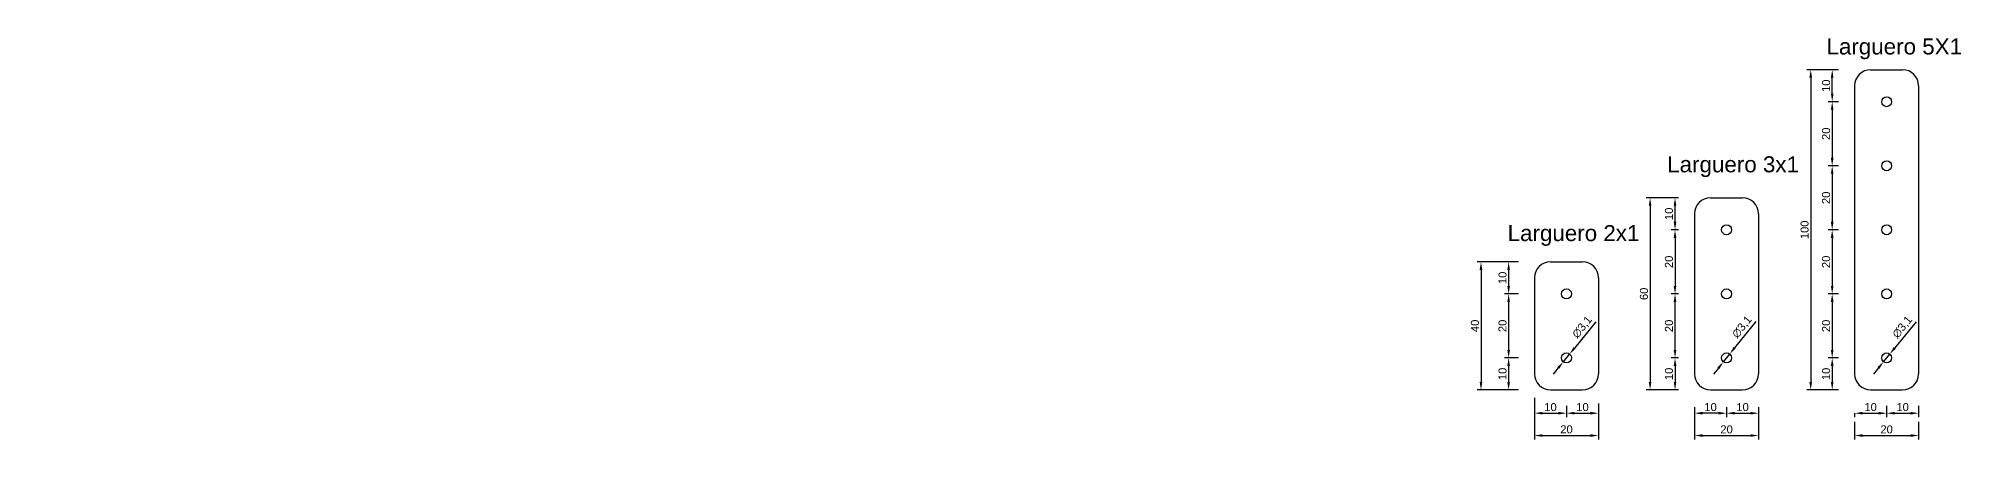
# Model space of a CAD drawing. Header units: millimetres. Extents: x 0 to 38330, y 46759 to 46987.
# Drawn here: x 36535 to 37136, y 46759 to 46885 of the extents above; entities that cross this region are included whole.
import ezdxf

# ---------------------------------------------------------------- set-up
doc = ezdxf.new("R2010")
doc.units = ezdxf.units.MM
doc.linetypes.add('ACAD_ISO02W100', pattern=[15, 12, -3])
doc.layers.add('Chequeado', color=140, linetype='ACAD_ISO02W100')
doc.layers.add('Cota', color=50, linetype='Continuous')
doc.styles.get("Standard").update_dxf_attribs({"font": 'arial.ttf'})
doc.dimstyles.new('ISO-25', dxfattribs={"dimtxt": 2.5, "dimasz": 2.5, "dimexe": 1.25, "dimexo": 15, "dimtad": 1, "dimtxsty": 'Standard', "dimcen": 2.5, "dimclrd": 256, "dimclrt": 256, "dimadec": 0, "dimazin": 0, "dimtfac": 1, "dimtmove": 0, "dimatfit": 3, "dimfxl": 10, "dimfxlon": 1, "dimtfillclr": 256, "dimlwd": -1, "dimarcsym": 0})

# ---------------------------------------------------------------- blocks, each defined once
blk = doc.blocks.new('*D42')
at = {"layer": 'Cota', "color": 0, "lineweight": -2, "transparency": 16777216}
for p, q in [((36997.31, 46814.74), (36992.99, 46814.74)), ((36997.31, 46804.74), (36992.99, 46804.74))]:
    blk.add_line(p, q, dxfattribs=at)
at = {"layer": 'Cota', "transparency": 16777216}
blk.add_line((36994.24, 46812.24), (36994.24, 46807.24), dxfattribs=at)
for points in [[(36993.82, 46812.24), (36994.65, 46812.24), (36994.24, 46814.74)], [(36993.82, 46807.24), (36994.65, 46807.24), (36994.24, 46804.74)]]:
    blk.add_solid(points, dxfattribs=at)
at = {"layer": 'Defpoints', "color": 0, "transparency": 16777216}
for p in [(37012.31, 46814.74), (36994.24, 46804.74), (37012.31, 46804.74)]:
    blk.add_point(p, dxfattribs=at)
at = {"layer": 'Cota', "transparency": 16777216, "insert": (36992.34, 46809.74), "char_height": 2.5, "attachment_point": 5, "rotation": 90}
blk.add_mtext('10', dxfattribs=at)
blk = doc.blocks.new('*D43')
at = {"layer": 'Cota', "color": 0, "lineweight": -2, "transparency": 16777216}
for p, q in [((36997.31, 46804.74), (36992.99, 46804.74)), ((36997.31, 46784.74), (36992.99, 46784.74))]:
    blk.add_line(p, q, dxfattribs=at)
at = {"layer": 'Cota', "transparency": 16777216}
blk.add_line((36994.24, 46802.24), (36994.24, 46787.24), dxfattribs=at)
for points in [[(36993.82, 46802.24), (36994.65, 46802.24), (36994.24, 46804.74)], [(36993.82, 46787.24), (36994.65, 46787.24), (36994.24, 46784.74)]]:
    blk.add_solid(points, dxfattribs=at)
at = {"layer": 'Defpoints', "color": 0, "transparency": 16777216}
for p in [(37012.31, 46804.74), (36994.24, 46784.74), (37012.31, 46784.74)]:
    blk.add_point(p, dxfattribs=at)
at = {"layer": 'Cota', "transparency": 16777216, "insert": (36992.34, 46794.74), "char_height": 2.5, "attachment_point": 5, "rotation": 90}
blk.add_mtext('20', dxfattribs=at)
blk = doc.blocks.new('*D44')
at = {"layer": 'Cota', "color": 0, "lineweight": -2, "transparency": 16777216}
for p, q in [((36997.31, 46784.74), (36992.99, 46784.74)), ((36997.31, 46774.74), (36992.99, 46774.74))]:
    blk.add_line(p, q, dxfattribs=at)
at = {"layer": 'Cota', "transparency": 16777216}
blk.add_line((36994.24, 46782.24), (36994.24, 46777.24), dxfattribs=at)
for points in [[(36993.82, 46782.24), (36994.65, 46782.24), (36994.24, 46784.74)], [(36993.82, 46777.24), (36994.65, 46777.24), (36994.24, 46774.74)]]:
    blk.add_solid(points, dxfattribs=at)
at = {"layer": 'Defpoints', "color": 0, "transparency": 16777216}
for p in [(37012.31, 46784.74), (36994.24, 46774.74), (37012.31, 46774.74)]:
    blk.add_point(p, dxfattribs=at)
at = {"layer": 'Cota', "transparency": 16777216, "insert": (36992.34, 46779.74), "char_height": 2.5, "attachment_point": 5, "rotation": 90}
blk.add_mtext('10', dxfattribs=at)
blk = doc.blocks.new('*D45')
at = {"layer": 'Cota', "color": 0, "lineweight": -2, "transparency": 16777216}
for p, q in [((37002.31, 46772.24), (37002.31, 46766.22)), ((37012.31, 46769.74), (37012.31, 46766.22))]:
    blk.add_line(p, q, dxfattribs=at)
at = {"layer": 'Cota', "transparency": 16777216}
blk.add_line((37004.81, 46767.47), (37009.81, 46767.47), dxfattribs=at)
for points in [[(37004.81, 46767.89), (37004.81, 46767.05), (37002.31, 46767.47)], [(37009.81, 46767.89), (37009.81, 46767.05), (37012.31, 46767.47)]]:
    blk.add_solid(points, dxfattribs=at)
at = {"layer": 'Defpoints', "color": 0, "transparency": 16777216}
for p in [(37002.31, 46787.24), (37012.31, 46784.74), (37012.31, 46767.47)]:
    blk.add_point(p, dxfattribs=at)
at = {"layer": 'Cota', "transparency": 16777216, "insert": (37007.31, 46769.37), "char_height": 2.5, "attachment_point": 5}
blk.add_mtext('10', dxfattribs=at)
blk = doc.blocks.new('*D46')
at = {"layer": 'Cota', "color": 0, "lineweight": -2, "transparency": 16777216}
for p, q in [((37012.31, 46769.74), (37012.31, 46766.22)), ((37022.31, 46769.74), (37022.31, 46766.22))]:
    blk.add_line(p, q, dxfattribs=at)
at = {"layer": 'Cota', "transparency": 16777216}
blk.add_line((37014.81, 46767.47), (37019.81, 46767.47), dxfattribs=at)
for points in [[(37014.81, 46767.89), (37014.81, 46767.05), (37012.31, 46767.47)], [(37019.81, 46767.89), (37019.81, 46767.05), (37022.31, 46767.47)]]:
    blk.add_solid(points, dxfattribs=at)
at = {"layer": 'Defpoints', "color": 0, "transparency": 16777216}
for p in [(37012.31, 46784.74), (37022.31, 46784.74), (37022.31, 46767.47)]:
    blk.add_point(p, dxfattribs=at)
at = {"layer": 'Cota', "transparency": 16777216, "insert": (37017.31, 46769.37), "char_height": 2.5, "attachment_point": 5}
blk.add_mtext('10', dxfattribs=at)
blk = doc.blocks.new('*D47')
at = {"layer": 'Cota', "color": 0, "lineweight": -2, "transparency": 16777216}
for p, q in [((36995.61, 46814.74), (36984.36, 46814.74)), ((36995.61, 46774.74), (36984.36, 46774.74))]:
    blk.add_line(p, q, dxfattribs=at)
at = {"layer": 'Cota', "transparency": 16777216}
blk.add_line((36985.61, 46812.24), (36985.61, 46777.24), dxfattribs=at)
for points in [[(36985.19, 46812.24), (36986.02, 46812.24), (36985.61, 46814.74)], [(36985.19, 46777.24), (36986.02, 46777.24), (36985.61, 46774.74)]]:
    blk.add_solid(points, dxfattribs=at)
at = {"layer": 'Defpoints', "color": 0, "transparency": 16777216}
for p in [(37012.31, 46814.74), (36985.61, 46774.74), (37012.31, 46774.74)]:
    blk.add_point(p, dxfattribs=at)
at = {"layer": 'Cota', "transparency": 16777216, "insert": (36983.71, 46794.74), "char_height": 2.5, "attachment_point": 5, "rotation": 90}
blk.add_mtext('40', dxfattribs=at)
blk = doc.blocks.new('*D48')
at = {"layer": 'Cota', "color": 0, "lineweight": -2, "transparency": 16777216}
for p, q in [((37002.31, 46770.51), (37002.31, 46759.26)), ((37022.31, 46770.51), (37022.31, 46759.26))]:
    blk.add_line(p, q, dxfattribs=at)
at = {"layer": 'Cota', "transparency": 16777216}
blk.add_line((37004.81, 46760.51), (37019.81, 46760.51), dxfattribs=at)
for points in [[(37004.81, 46760.92), (37004.81, 46760.09), (37002.31, 46760.51)], [(37019.81, 46760.92), (37019.81, 46760.09), (37022.31, 46760.51)]]:
    blk.add_solid(points, dxfattribs=at)
at = {"layer": 'Defpoints', "color": 0, "transparency": 16777216}
for p in [(37002.31, 46787.24), (37022.31, 46787.24), (37022.31, 46760.51)]:
    blk.add_point(p, dxfattribs=at)
at = {"layer": 'Cota', "transparency": 16777216, "insert": (37012.31, 46762.41), "char_height": 2.5, "attachment_point": 5}
blk.add_mtext('20', dxfattribs=at)
blk = doc.blocks.new('*D49')
at = {"layer": 'Cota', "color": 0, "lineweight": -2, "transparency": 16777216}
for p, q in [((37047.31, 46834.74), (37044.97, 46834.74)), ((37047.31, 46824.74), (37044.97, 46824.74))]:
    blk.add_line(p, q, dxfattribs=at)
at = {"layer": 'Cota', "transparency": 16777216}
blk.add_line((37046.22, 46827.24), (37046.22, 46832.24), dxfattribs=at)
for points in [[(37045.8, 46832.24), (37046.63, 46832.24), (37046.22, 46834.74)], [(37045.8, 46827.24), (37046.63, 46827.24), (37046.22, 46824.74)]]:
    blk.add_solid(points, dxfattribs=at)
at = {"layer": 'Defpoints', "color": 0, "transparency": 16777216}
for p in [(37046.22, 46834.74), (37062.31, 46834.74), (37062.31, 46824.74)]:
    blk.add_point(p, dxfattribs=at)
at = {"layer": 'Cota', "transparency": 16777216, "insert": (37044.32, 46829.74), "char_height": 2.5, "attachment_point": 5, "rotation": 90}
blk.add_mtext('10', dxfattribs=at)
blk = doc.blocks.new('*D50')
at = {"layer": 'Cota', "color": 0, "lineweight": -2, "transparency": 16777216}
for p, q in [((37047.31, 46824.74), (37044.97, 46824.74)), ((37047.31, 46804.74), (37044.97, 46804.74))]:
    blk.add_line(p, q, dxfattribs=at)
at = {"layer": 'Cota', "transparency": 16777216}
blk.add_line((37046.22, 46822.24), (37046.22, 46807.24), dxfattribs=at)
for points in [[(37045.8, 46822.24), (37046.63, 46822.24), (37046.22, 46824.74)], [(37045.8, 46807.24), (37046.63, 46807.24), (37046.22, 46804.74)]]:
    blk.add_solid(points, dxfattribs=at)
at = {"layer": 'Defpoints', "color": 0, "transparency": 16777216}
for p in [(37062.31, 46824.74), (37046.22, 46804.74), (37062.31, 46804.74)]:
    blk.add_point(p, dxfattribs=at)
at = {"layer": 'Cota', "transparency": 16777216, "insert": (37044.32, 46814.74), "char_height": 2.5, "attachment_point": 5, "rotation": 90}
blk.add_mtext('20', dxfattribs=at)
blk = doc.blocks.new('*D51')
at = {"layer": 'Cota', "color": 0, "lineweight": -2, "transparency": 16777216}
for p, q in [((37047.31, 46804.74), (37044.97, 46804.74)), ((37047.31, 46784.74), (37044.97, 46784.74))]:
    blk.add_line(p, q, dxfattribs=at)
at = {"layer": 'Cota', "transparency": 16777216}
blk.add_line((37046.22, 46787.24), (37046.22, 46802.24), dxfattribs=at)
for points in [[(37045.8, 46802.24), (37046.63, 46802.24), (37046.22, 46804.74)], [(37045.8, 46787.24), (37046.63, 46787.24), (37046.22, 46784.74)]]:
    blk.add_solid(points, dxfattribs=at)
at = {"layer": 'Defpoints', "color": 0, "transparency": 16777216}
for p in [(37046.22, 46804.74), (37062.31, 46804.74), (37062.31, 46784.74)]:
    blk.add_point(p, dxfattribs=at)
at = {"layer": 'Cota', "transparency": 16777216, "insert": (37044.32, 46794.74), "char_height": 2.5, "attachment_point": 5, "rotation": 90}
blk.add_mtext('20', dxfattribs=at)
blk = doc.blocks.new('*D52')
at = {"layer": 'Cota', "color": 0, "lineweight": -2, "transparency": 16777216}
for p, q in [((37047.31, 46784.74), (37044.97, 46784.74)), ((37047.31, 46774.74), (37044.97, 46774.74))]:
    blk.add_line(p, q, dxfattribs=at)
at = {"layer": 'Cota', "transparency": 16777216}
blk.add_line((37046.22, 46782.24), (37046.22, 46777.24), dxfattribs=at)
for points in [[(37045.8, 46782.24), (37046.63, 46782.24), (37046.22, 46784.74)], [(37045.8, 46777.24), (37046.63, 46777.24), (37046.22, 46774.74)]]:
    blk.add_solid(points, dxfattribs=at)
at = {"layer": 'Defpoints', "color": 0, "transparency": 16777216}
for p in [(37062.31, 46784.74), (37046.22, 46774.74), (37062.31, 46774.74)]:
    blk.add_point(p, dxfattribs=at)
at = {"layer": 'Cota', "transparency": 16777216, "insert": (37044.32, 46779.74), "char_height": 2.5, "attachment_point": 5, "rotation": 90}
blk.add_mtext('10', dxfattribs=at)
blk = doc.blocks.new('*D53')
at = {"layer": 'Cota', "color": 0, "lineweight": -2, "transparency": 16777216}
for p, q in [((37047.31, 46834.74), (37037.17, 46834.74)), ((37047.31, 46774.74), (37037.17, 46774.74))]:
    blk.add_line(p, q, dxfattribs=at)
at = {"layer": 'Cota', "transparency": 16777216}
blk.add_line((37038.42, 46832.24), (37038.42, 46777.24), dxfattribs=at)
for points in [[(37038, 46832.24), (37038.83, 46832.24), (37038.42, 46834.74)], [(37038, 46777.24), (37038.83, 46777.24), (37038.42, 46774.74)]]:
    blk.add_solid(points, dxfattribs=at)
at = {"layer": 'Defpoints', "color": 0, "transparency": 16777216}
for p in [(37062.31, 46834.74), (37038.42, 46774.74), (37062.31, 46774.74)]:
    blk.add_point(p, dxfattribs=at)
at = {"layer": 'Cota', "transparency": 16777216, "insert": (37036.51, 46804.74), "char_height": 2.5, "attachment_point": 5, "rotation": 90}
blk.add_mtext('60', dxfattribs=at)
blk = doc.blocks.new('*D54')
at = {"layer": 'Cota', "color": 0, "lineweight": -2, "transparency": 16777216}
for p, q in [((37052.31, 46769.39), (37052.31, 46766.22)), ((37062.31, 46769.39), (37062.31, 46766.22))]:
    blk.add_line(p, q, dxfattribs=at)
at = {"layer": 'Cota', "transparency": 16777216}
blk.add_line((37059.81, 46767.47), (37054.81, 46767.47), dxfattribs=at)
for points in [[(37054.81, 46767.89), (37054.81, 46767.05), (37052.31, 46767.47)], [(37059.81, 46767.89), (37059.81, 46767.05), (37062.31, 46767.47)]]:
    blk.add_solid(points, dxfattribs=at)
at = {"layer": 'Defpoints', "color": 0, "transparency": 16777216}
for p in [(37052.31, 46784.39), (37062.31, 46784.39), (37052.31, 46767.47)]:
    blk.add_point(p, dxfattribs=at)
at = {"layer": 'Cota', "transparency": 16777216, "insert": (37057.31, 46769.37), "char_height": 2.5, "attachment_point": 5}
blk.add_mtext('10', dxfattribs=at)
blk = doc.blocks.new('*D55')
at = {"layer": 'Cota', "color": 0, "lineweight": -2, "transparency": 16777216}
for p, q in [((37062.31, 46769.39), (37062.31, 46766.22)), ((37072.31, 46769.39), (37072.31, 46766.22))]:
    blk.add_line(p, q, dxfattribs=at)
at = {"layer": 'Cota', "transparency": 16777216}
blk.add_line((37064.81, 46767.47), (37069.81, 46767.47), dxfattribs=at)
for points in [[(37064.81, 46767.89), (37064.81, 46767.05), (37062.31, 46767.47)], [(37069.81, 46767.89), (37069.81, 46767.05), (37072.31, 46767.47)]]:
    blk.add_solid(points, dxfattribs=at)
at = {"layer": 'Defpoints', "color": 0, "transparency": 16777216}
for p in [(37062.31, 46784.39), (37072.31, 46784.39), (37072.31, 46767.47)]:
    blk.add_point(p, dxfattribs=at)
at = {"layer": 'Cota', "transparency": 16777216, "insert": (37067.31, 46769.37), "char_height": 2.5, "attachment_point": 5}
blk.add_mtext('10', dxfattribs=at)
blk = doc.blocks.new('*D56')
at = {"layer": 'Cota', "color": 0, "lineweight": -2, "transparency": 16777216}
for p, q in [((37052.31, 46769.39), (37052.31, 46759.25)), ((37072.31, 46769.39), (37072.31, 46759.25))]:
    blk.add_line(p, q, dxfattribs=at)
at = {"layer": 'Cota', "transparency": 16777216}
blk.add_line((37054.81, 46760.5), (37069.81, 46760.5), dxfattribs=at)
for points in [[(37054.81, 46760.92), (37054.81, 46760.08), (37052.31, 46760.5)], [(37069.81, 46760.92), (37069.81, 46760.08), (37072.31, 46760.5)]]:
    blk.add_solid(points, dxfattribs=at)
at = {"layer": 'Defpoints', "color": 0, "transparency": 16777216}
for p in [(37052.31, 46784.39), (37072.31, 46784.39), (37072.31, 46760.5)]:
    blk.add_point(p, dxfattribs=at)
at = {"layer": 'Cota', "transparency": 16777216, "insert": (37062.31, 46762.4), "char_height": 2.5, "attachment_point": 5}
blk.add_mtext('20', dxfattribs=at)
blk = doc.blocks.new('*D57')
at = {"layer": 'Cota', "color": 0, "lineweight": -2, "transparency": 16777216}
for p, q in [((37097.31, 46874.74), (37094.06, 46874.74)), ((37097.31, 46864.74), (37094.06, 46864.74))]:
    blk.add_line(p, q, dxfattribs=at)
at = {"layer": 'Cota', "transparency": 16777216}
blk.add_line((37095.31, 46867.24), (37095.31, 46872.24), dxfattribs=at)
for points in [[(37094.89, 46872.24), (37095.72, 46872.24), (37095.31, 46874.74)], [(37094.89, 46867.24), (37095.72, 46867.24), (37095.31, 46864.74)]]:
    blk.add_solid(points, dxfattribs=at)
at = {"layer": 'Defpoints', "color": 0, "transparency": 16777216}
for p in [(37095.31, 46874.74), (37112.31, 46874.74), (37112.31, 46864.74)]:
    blk.add_point(p, dxfattribs=at)
at = {"layer": 'Cota', "transparency": 16777216, "insert": (37093.4, 46869.74), "char_height": 2.5, "attachment_point": 5, "rotation": 90}
blk.add_mtext('10', dxfattribs=at)
blk = doc.blocks.new('*D58')
at = {"layer": 'Cota', "color": 0, "lineweight": -2, "transparency": 16777216}
for p, q in [((37097.31, 46864.74), (37094.06, 46864.74)), ((37097.31, 46844.74), (37094.06, 46844.74))]:
    blk.add_line(p, q, dxfattribs=at)
at = {"layer": 'Cota', "transparency": 16777216}
blk.add_line((37095.31, 46862.24), (37095.31, 46847.24), dxfattribs=at)
for points in [[(37094.89, 46862.24), (37095.72, 46862.24), (37095.31, 46864.74)], [(37094.89, 46847.24), (37095.72, 46847.24), (37095.31, 46844.74)]]:
    blk.add_solid(points, dxfattribs=at)
at = {"layer": 'Defpoints', "color": 0, "transparency": 16777216}
for p in [(37112.31, 46864.74), (37095.31, 46844.74), (37112.31, 46844.74)]:
    blk.add_point(p, dxfattribs=at)
at = {"layer": 'Cota', "transparency": 16777216, "insert": (37093.4, 46854.74), "char_height": 2.5, "attachment_point": 5, "rotation": 90}
blk.add_mtext('20', dxfattribs=at)
blk = doc.blocks.new('*D59')
at = {"layer": 'Cota', "color": 0, "lineweight": -2, "transparency": 16777216}
for p, q in [((37097.31, 46844.74), (37094.06, 46844.74)), ((37097.31, 46824.74), (37094.06, 46824.74))]:
    blk.add_line(p, q, dxfattribs=at)
at = {"layer": 'Cota', "transparency": 16777216}
blk.add_line((37095.31, 46842.24), (37095.31, 46827.24), dxfattribs=at)
for points in [[(37094.89, 46842.24), (37095.72, 46842.24), (37095.31, 46844.74)], [(37094.89, 46827.24), (37095.72, 46827.24), (37095.31, 46824.74)]]:
    blk.add_solid(points, dxfattribs=at)
at = {"layer": 'Defpoints', "color": 0, "transparency": 16777216}
for p in [(37112.31, 46844.74), (37095.31, 46824.74), (37112.31, 46824.74)]:
    blk.add_point(p, dxfattribs=at)
at = {"layer": 'Cota', "transparency": 16777216, "insert": (37093.4, 46834.74), "char_height": 2.5, "attachment_point": 5, "rotation": 90}
blk.add_mtext('20', dxfattribs=at)
blk = doc.blocks.new('*D60')
at = {"layer": 'Cota', "color": 0, "lineweight": -2, "transparency": 16777216}
for p, q in [((37097.31, 46824.74), (37094.06, 46824.74)), ((37097.31, 46804.74), (37094.06, 46804.74))]:
    blk.add_line(p, q, dxfattribs=at)
at = {"layer": 'Cota', "transparency": 16777216}
blk.add_line((37095.31, 46822.24), (37095.31, 46807.24), dxfattribs=at)
for points in [[(37094.89, 46822.24), (37095.72, 46822.24), (37095.31, 46824.74)], [(37094.89, 46807.24), (37095.72, 46807.24), (37095.31, 46804.74)]]:
    blk.add_solid(points, dxfattribs=at)
at = {"layer": 'Defpoints', "color": 0, "transparency": 16777216}
for p in [(37112.31, 46824.74), (37095.31, 46804.74), (37112.31, 46804.74)]:
    blk.add_point(p, dxfattribs=at)
at = {"layer": 'Cota', "transparency": 16777216, "insert": (37093.4, 46814.74), "char_height": 2.5, "attachment_point": 5, "rotation": 90}
blk.add_mtext('20', dxfattribs=at)
blk = doc.blocks.new('*D61')
at = {"layer": 'Cota', "color": 0, "lineweight": -2, "transparency": 16777216}
for p, q in [((37097.31, 46804.74), (37094.06, 46804.74)), ((37097.31, 46784.74), (37094.06, 46784.74))]:
    blk.add_line(p, q, dxfattribs=at)
at = {"layer": 'Cota', "transparency": 16777216}
blk.add_line((37095.31, 46802.24), (37095.31, 46787.24), dxfattribs=at)
for points in [[(37094.89, 46802.24), (37095.72, 46802.24), (37095.31, 46804.74)], [(37094.89, 46787.24), (37095.72, 46787.24), (37095.31, 46784.74)]]:
    blk.add_solid(points, dxfattribs=at)
at = {"layer": 'Defpoints', "color": 0, "transparency": 16777216}
for p in [(37112.31, 46804.74), (37095.31, 46784.74), (37112.31, 46784.74)]:
    blk.add_point(p, dxfattribs=at)
at = {"layer": 'Cota', "transparency": 16777216, "insert": (37093.4, 46794.74), "char_height": 2.5, "attachment_point": 5, "rotation": 90}
blk.add_mtext('20', dxfattribs=at)
blk = doc.blocks.new('*D62')
at = {"layer": 'Cota', "color": 0, "lineweight": -2, "transparency": 16777216}
for p, q in [((37097.31, 46784.74), (37094.06, 46784.74)), ((37097.31, 46774.74), (37094.06, 46774.74))]:
    blk.add_line(p, q, dxfattribs=at)
at = {"layer": 'Cota', "transparency": 16777216}
blk.add_line((37095.31, 46782.24), (37095.31, 46777.24), dxfattribs=at)
for points in [[(37094.89, 46782.24), (37095.72, 46782.24), (37095.31, 46784.74)], [(37094.89, 46777.24), (37095.72, 46777.24), (37095.31, 46774.74)]]:
    blk.add_solid(points, dxfattribs=at)
at = {"layer": 'Defpoints', "color": 0, "transparency": 16777216}
for p in [(37112.31, 46784.74), (37095.31, 46774.74), (37112.31, 46774.74)]:
    blk.add_point(p, dxfattribs=at)
at = {"layer": 'Cota', "transparency": 16777216, "insert": (37093.4, 46779.74), "char_height": 2.5, "attachment_point": 5, "rotation": 90}
blk.add_mtext('10', dxfattribs=at)
blk = doc.blocks.new('*D63')
at = {"layer": 'Cota', "color": 0, "lineweight": -2, "transparency": 16777216}
for p, q in [((37097.31, 46874.74), (37087.34, 46874.74)), ((37097.31, 46774.74), (37087.34, 46774.74))]:
    blk.add_line(p, q, dxfattribs=at)
at = {"layer": 'Cota', "transparency": 16777216}
blk.add_line((37088.59, 46872.24), (37088.59, 46777.24), dxfattribs=at)
for points in [[(37088.18, 46872.24), (37089.01, 46872.24), (37088.59, 46874.74)], [(37088.18, 46777.24), (37089.01, 46777.24), (37088.59, 46774.74)]]:
    blk.add_solid(points, dxfattribs=at)
at = {"layer": 'Defpoints', "color": 0, "transparency": 16777216}
for p in [(37112.31, 46874.74), (37088.59, 46774.74), (37112.31, 46774.74)]:
    blk.add_point(p, dxfattribs=at)
at = {"layer": 'Cota', "transparency": 16777216, "insert": (37086.69, 46824.74), "char_height": 2.5, "attachment_point": 5, "rotation": 90}
blk.add_mtext('100', dxfattribs=at)
blk = doc.blocks.new('*D68')
at = {"layer": 'Cota', "color": 0, "lineweight": -2, "transparency": 16777216}
for p, q in [((37112.31, 46769.74), (37112.31, 46766.22)), ((37102.31, 46767.47), (37102.31, 46766.22))]:
    blk.add_line(p, q, dxfattribs=at)
at = {"layer": 'Cota', "transparency": 16777216}
blk.add_line((37104.81, 46767.47), (37109.81, 46767.47), dxfattribs=at)
for points in [[(37104.81, 46767.89), (37104.81, 46767.05), (37102.31, 46767.47)], [(37109.81, 46767.89), (37109.81, 46767.05), (37112.31, 46767.47)]]:
    blk.add_solid(points, dxfattribs=at)
at = {"layer": 'Defpoints', "color": 0, "transparency": 16777216}
for p in [(37102.31, 46779.74), (37112.31, 46784.74), (37112.31, 46767.47)]:
    blk.add_point(p, dxfattribs=at)
at = {"layer": 'Cota', "transparency": 16777216, "insert": (37107.31, 46769.37), "char_height": 2.5, "attachment_point": 5}
blk.add_mtext('10', dxfattribs=at)
blk = doc.blocks.new('*D69')
at = {"layer": 'Cota', "color": 0, "lineweight": -2, "transparency": 16777216}
for p, q in [((37112.31, 46769.74), (37112.31, 46766.22)), ((37122.31, 46769.74), (37122.31, 46766.22))]:
    blk.add_line(p, q, dxfattribs=at)
at = {"layer": 'Cota', "transparency": 16777216}
blk.add_line((37114.81, 46767.47), (37119.81, 46767.47), dxfattribs=at)
for points in [[(37114.81, 46767.89), (37114.81, 46767.05), (37112.31, 46767.47)], [(37119.81, 46767.89), (37119.81, 46767.05), (37122.31, 46767.47)]]:
    blk.add_solid(points, dxfattribs=at)
at = {"layer": 'Defpoints', "color": 0, "transparency": 16777216}
for p in [(37112.31, 46784.74), (37122.31, 46784.74), (37122.31, 46767.47)]:
    blk.add_point(p, dxfattribs=at)
at = {"layer": 'Cota', "transparency": 16777216, "insert": (37117.31, 46769.37), "char_height": 2.5, "attachment_point": 5}
blk.add_mtext('10', dxfattribs=at)
blk = doc.blocks.new('*D70')
at = {"layer": 'Cota', "color": 0, "lineweight": -2, "transparency": 16777216}
for p, q in [((37102.31, 46764.74), (37102.31, 46759.25)), ((37122.31, 46764.74), (37122.31, 46759.25))]:
    blk.add_line(p, q, dxfattribs=at)
at = {"layer": 'Cota', "transparency": 16777216}
blk.add_line((37104.81, 46760.5), (37119.81, 46760.5), dxfattribs=at)
for points in [[(37104.81, 46760.92), (37104.81, 46760.08), (37102.31, 46760.5)], [(37119.81, 46760.92), (37119.81, 46760.08), (37122.31, 46760.5)]]:
    blk.add_solid(points, dxfattribs=at)
at = {"layer": 'Defpoints', "color": 0, "transparency": 16777216}
for p in [(37102.31, 46779.74), (37122.31, 46779.74), (37122.31, 46760.5)]:
    blk.add_point(p, dxfattribs=at)
at = {"layer": 'Cota', "transparency": 16777216, "insert": (37112.31, 46762.4), "char_height": 2.5, "attachment_point": 5}
blk.add_mtext('20', dxfattribs=at)
blk = doc.blocks.new('*D198')
at = {"layer": 'Cota', "color": 0, "lineweight": -2, "transparency": 16777216}
for p, q in [((37880.21, 46854.74), (37891.46, 46854.74)), ((37883.17, 46823.49), (37891.46, 46823.49))]:
    blk.add_line(p, q, dxfattribs=at)
at = {"layer": 'Cota', "transparency": 16777216}
blk.add_line((37890.21, 46825.99), (37890.21, 46852.24), dxfattribs=at)
for points in [[(37889.79, 46852.24), (37890.62, 46852.24), (37890.21, 46854.74)], [(37889.79, 46825.99), (37890.62, 46825.99), (37890.21, 46823.49)]]:
    blk.add_solid(points, dxfattribs=at)
at = {"layer": 'Defpoints', "color": 0, "transparency": 16777216}
for p in [(0, 46854.74), (37890.21, 46854.74), (37868.17, 46823.49)]:
    blk.add_point(p, dxfattribs=at)
at = {"layer": 'Cota', "transparency": 16777216, "insert": (37888.08, 46839.12), "char_height": 2.5, "attachment_point": 5, "rotation": 90}
blk.add_mtext('31,25', dxfattribs=at)
blk = doc.blocks.new('*D202')
at = {"layer": 'Cota', "color": 0, "lineweight": -2, "transparency": 16777216}
for p, q in [((37883.17, 46805.99), (37891.46, 46805.99)), ((37880.21, 46774.74), (37891.46, 46774.74))]:
    blk.add_line(p, q, dxfattribs=at)
at = {"layer": 'Cota', "transparency": 16777216}
blk.add_line((37890.21, 46803.49), (37890.21, 46777.24), dxfattribs=at)
for points in [[(37889.79, 46803.49), (37890.62, 46803.49), (37890.21, 46805.99)], [(37889.79, 46777.24), (37890.62, 46777.24), (37890.21, 46774.74)]]:
    blk.add_solid(points, dxfattribs=at)
at = {"layer": 'Defpoints', "color": 0, "transparency": 16777216}
for p in [(37868.17, 46805.99), (0, 46774.74), (37890.21, 46774.74)]:
    blk.add_point(p, dxfattribs=at)
at = {"layer": 'Cota', "transparency": 16777216, "insert": (37888.08, 46790.37), "char_height": 2.5, "attachment_point": 5, "rotation": 90}
blk.add_mtext('31,25', dxfattribs=at)
blk = doc.blocks.new('*D264')
at = {"layer": 'Cota', "transparency": 16777216}
for p, q in [((37021.52, 46796.05), (37014.87, 46787.88)), ((37011.33, 46783.54), (37013.29, 46785.95)), ((37009.75, 46781.61), (37008.17, 46779.67))]:
    blk.add_line(p, q, dxfattribs=at)
for points in [[(37014.54, 46788.15), (37015.19, 46787.62), (37013.29, 46785.95)], [(37009.43, 46781.87), (37010.07, 46781.34), (37011.33, 46783.54)]]:
    blk.add_solid(points, dxfattribs=at)
at = {"layer": 'Defpoints', "color": 0, "transparency": 16777216}
for p in [(37013.29, 46785.95), (37011.33, 46783.54)]:
    blk.add_point(p, dxfattribs=at)
at = {"layer": 'Cota', "transparency": 16777216, "insert": (37017.3, 46794.31), "char_height": 2.5, "attachment_point": 5, "rotation": 50.81782}
blk.add_mtext('∅3,1', dxfattribs=at)
blk = doc.blocks.new('*D265')
at = {"layer": 'Cota', "transparency": 16777216}
for p, q in [((37071.42, 46796.13), (37064.84, 46787.91)), ((37061.34, 46783.53), (37063.28, 46785.95)), ((37059.78, 46781.58), (37058.21, 46779.63))]:
    blk.add_line(p, q, dxfattribs=at)
for points in [[(37064.51, 46788.17), (37065.16, 46787.65), (37063.28, 46785.95)], [(37059.45, 46781.84), (37060.1, 46781.32), (37061.34, 46783.53)]]:
    blk.add_solid(points, dxfattribs=at)
at = {"layer": 'Defpoints', "color": 0, "transparency": 16777216}
for p in [(37063.28, 46785.95), (37061.34, 46783.53)]:
    blk.add_point(p, dxfattribs=at)
at = {"layer": 'Cota', "transparency": 16777216, "insert": (37067.22, 46794.35), "char_height": 2.5, "attachment_point": 5, "rotation": 51.32475}
blk.add_mtext('∅3,1', dxfattribs=at)
blk = doc.blocks.new('*D266')
at = {"layer": 'Cota', "transparency": 16777216}
for p, q in [((37121.52, 46796.05), (37114.87, 46787.88)), ((37111.33, 46783.54), (37113.29, 46785.95)), ((37109.75, 46781.61), (37108.17, 46779.67))]:
    blk.add_line(p, q, dxfattribs=at)
for points in [[(37114.54, 46788.15), (37115.19, 46787.62), (37113.29, 46785.95)], [(37109.43, 46781.87), (37110.07, 46781.34), (37111.33, 46783.54)]]:
    blk.add_solid(points, dxfattribs=at)
at = {"layer": 'Defpoints', "color": 0, "transparency": 16777216}
for p in [(37113.29, 46785.95), (37111.33, 46783.54)]:
    blk.add_point(p, dxfattribs=at)
at = {"layer": 'Cota', "transparency": 16777216, "insert": (37117.3, 46794.31), "char_height": 2.5, "attachment_point": 5, "rotation": 50.81381}
blk.add_mtext('∅3,1', dxfattribs=at)

msp = doc.modelspace()

# ---------------------------------------------------------------- linework, layer by layer
for p, q in [((37107.307, 46874.744), (37117.307, 46874.744)), ((37102.307, 46869.744), (37102.307, 46854.744)), ((37122.307, 46869.744), (37122.307, 46854.744)), ((37102.307, 46854.744), (37102.307, 46834.744)), ((37122.307, 46854.744), (37122.307, 46834.744)), ((37057.307, 46834.744), (37067.307, 46834.744)), ((37102.307, 46834.744), (37102.307, 46814.744)), ((37122.307, 46834.744), (37122.307, 46814.744)), ((37052.307, 46829.744), (37052.307, 46814.744)), ((37072.307, 46829.744), (37072.307, 46814.744)), ((37002.307, 46809.744), (37002.307, 46794.744)), ((37007.307, 46814.744), (37017.307, 46814.744)), ((37022.307, 46809.744), (37022.307, 46794.744)), ((37052.307, 46814.744), (37052.307, 46794.744)), ((37072.307, 46814.744), (37072.307, 46794.744)), ((37102.307, 46814.744), (37102.307, 46799.744)), ((37122.307, 46814.744), (37122.307, 46799.744)), ((37102.307, 46799.744), (37102.307, 46794.744)), ((37122.307, 46799.744), (37122.307, 46794.744)), ((37002.307, 46794.744), (37002.307, 46779.744)), ((37022.307, 46794.744), (37022.307, 46779.744)), ((37052.307, 46794.744), (37052.307, 46779.744)), ((37072.307, 46794.744), (37072.307, 46779.744)), ((37102.307, 46794.744), (37102.307, 46779.744)), ((37122.307, 46794.744), (37122.307, 46779.744)), ((37007.307, 46774.744), (37017.307, 46774.744)), ((37057.307, 46774.744), (37067.307, 46774.744)), ((37107.307, 46774.744), (37117.307, 46774.744))]:
    msp.add_line(p, q)
for centre in [(37112.307, 46864.744), (37112.307, 46844.744), (37062.307, 46824.744), (37112.307, 46824.744), (37012.307, 46804.744), (37062.307, 46804.744), (37112.307, 46804.744), (37012.307, 46784.744), (37062.307, 46784.744), (37112.307, 46784.744)]:
    msp.add_circle(centre, 1.55)
for centre, start, end in [((37107.307, 46869.744), 90, 180), ((37117.307, 46869.744), 0, 90), ((37057.307, 46829.744), 90, 180), ((37067.307, 46829.744), 0, 90), ((37007.307, 46809.744), 90, 180), ((37017.307, 46809.744), 0, 90), ((37007.307, 46779.744), 180, 270), ((37017.307, 46779.744), 270, 0), ((37057.307, 46779.744), 180, 270), ((37067.307, 46779.744), 270, 0), ((37107.307, 46779.744), 180, 270), ((37117.307, 46779.744), 270, 0)]:
    msp.add_arc(centre, 5, start, end)

# ---------------------------------------------------------------- texts
at = {"layer": 'Chequeado', "char_height": 5, "attachment_point": 1}
for s, width, heights, insert in [('Larguero 5X1', 54.76201, [0.721], (37093.525, 46884.503)), ('Larguero 3x1', 64.72694, [10.678], (37043.771, 46847.703)), ('Larguero 2x1', 48.39553, [7.824], (36993.932, 46826.221))]:
    msp.add_mtext_dynamic_manual_height_columns(s, width=width, gutter_width=12.5, heights=heights, dxfattribs=dict(at, insert=insert))

# ---------------------------------------------------------------- dimensions: what is measured, and where the dimension line sits
at = {"layer": 'Cota'}
for base, p1, p2, picture, middle in [((37088.594, 46774.744), (37112.307, 46874.744), (37112.307, 46774.744), '*D63', (37086.693, 46824.744)), ((37095.305, 46874.744), (37112.307, 46864.744), (37112.307, 46874.744), '*D57', (37093.404, 46869.744)), ((37095.305, 46844.744), (37112.307, 46864.744), (37112.307, 46844.744), '*D58', (37093.404, 46854.744)), ((37890.208, 46854.744), (37868.175, 46823.494), (0, 46854.744), '*D198', (37888.08, 46839.119)), ((37095.305, 46824.744), (37112.307, 46844.744), (37112.307, 46824.744), '*D59', (37093.404, 46834.744)), ((37038.416, 46774.744), (37062.307, 46834.744), (37062.307, 46774.744), '*D53', (37036.515, 46804.744)), ((37046.218, 46834.744), (37062.307, 46824.744), (37062.307, 46834.744), '*D49', (37044.316, 46829.744)), ((37046.218, 46804.744), (37062.307, 46824.744), (37062.307, 46804.744), '*D50', (37044.316, 46814.744)), ((37095.305, 46804.744), (37112.307, 46824.744), (37112.307, 46804.744), '*D60', (37093.404, 46814.744)), ((36985.607, 46774.744), (37012.307, 46814.744), (37012.307, 46774.744), '*D47', (36983.706, 46794.744)), ((36994.237, 46804.744), (37012.307, 46814.744), (37012.307, 46804.744), '*D42', (36992.336, 46809.744)), ((37890.208, 46774.744), (37868.175, 46805.994), (0, 46774.744), '*D202', (37888.08, 46790.369)), ((36994.237, 46784.744), (37012.307, 46804.744), (37012.307, 46784.744), '*D43', (36992.336, 46794.744)), ((37046.218, 46804.744), (37062.307, 46784.744), (37062.307, 46804.744), '*D51', (37044.316, 46794.744)), ((37095.305, 46784.744), (37112.307, 46804.744), (37112.307, 46784.744), '*D61', (37093.404, 46794.744)), ((36994.237, 46774.744), (37012.307, 46784.744), (37012.307, 46774.744), '*D44', (36992.336, 46779.744)), ((37046.218, 46774.744), (37062.307, 46784.744), (37062.307, 46774.744), '*D52', (37044.316, 46779.744)), ((37095.305, 46774.744), (37112.307, 46784.744), (37112.307, 46774.744), '*D62', (37093.404, 46779.744))]:
    dim = msp.add_linear_dim(base=base, p1=p1, p2=p2, angle=90, dimstyle='ISO-25', dxfattribs=at)
    dim.commit()
    dim.dimension.update_dxf_attribs({"geometry": picture, "text_midpoint": middle})
for p1, p2, picture, middle in [((37011.328, 46783.543), (37013.286, 46785.946), '*D264', (37017.304, 46794.307)), ((37061.338, 46783.534), (37063.276, 46785.955), '*D265', (37067.219, 46794.351)), ((37111.328, 46783.543), (37113.286, 46785.946), '*D266', (37117.305, 46794.307))]:
    dim = msp.add_diameter_dim_2p(p1=p1, p2=p2, dimstyle='ISO-25', dxfattribs=at)
    dim.commit()
    dim.dimension.update_dxf_attribs({"geometry": picture, "text_midpoint": middle})
for base, p1, p2, picture, middle in [((37012.307, 46767.471), (37002.307, 46787.244), (37012.307, 46784.744), '*D45', (37007.307, 46769.372)), ((37022.307, 46760.506), (37002.307, 46787.244), (37022.307, 46787.244), '*D48', (37012.307, 46762.407)), ((37022.307, 46767.471), (37012.307, 46784.744), (37022.307, 46784.744), '*D46', (37017.307, 46769.372)), ((37052.307, 46767.471), (37062.307, 46784.39), (37052.307, 46784.39), '*D54', (37057.307, 46769.372)), ((37072.307, 46760.499), (37052.307, 46784.39), (37072.307, 46784.39), '*D56', (37062.307, 46762.4)), ((37072.307, 46767.471), (37062.307, 46784.39), (37072.307, 46784.39), '*D55', (37067.307, 46769.372)), ((37112.307, 46767.471), (37102.307, 46779.744), (37112.307, 46784.744), '*D68', (37107.307, 46769.372)), ((37122.307, 46760.499), (37102.307, 46779.744), (37122.307, 46779.744), '*D70', (37112.307, 46762.4)), ((37122.307, 46767.471), (37112.307, 46784.744), (37122.307, 46784.744), '*D69', (37117.307, 46769.372))]:
    dim = msp.add_linear_dim(base=base, p1=p1, p2=p2, dimstyle='ISO-25', dxfattribs=at)
    dim.commit()
    dim.dimension.update_dxf_attribs({"geometry": picture, "text_midpoint": middle})

doc.saveas('drawing.dxf')
